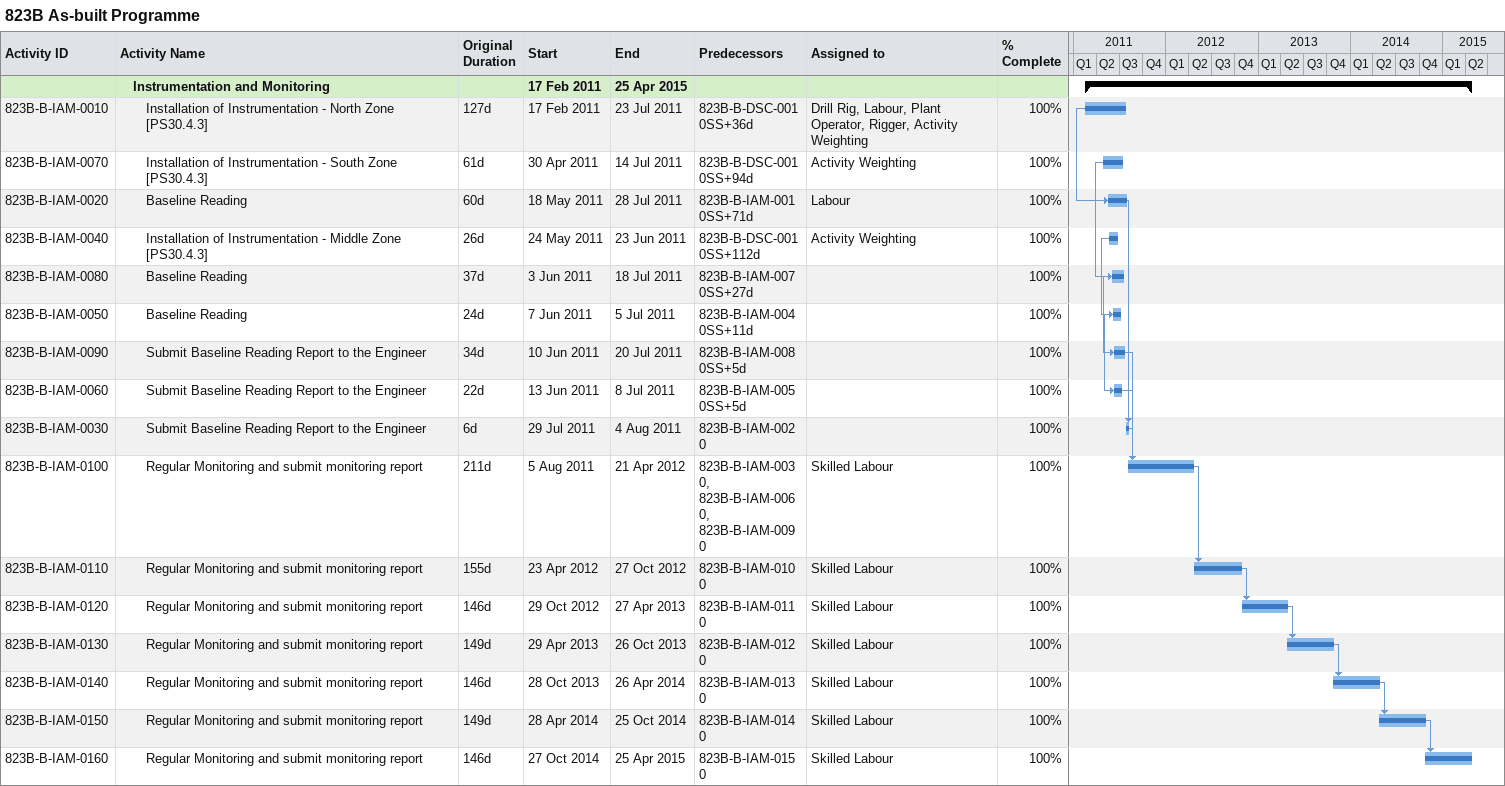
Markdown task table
823B As-built Programme

| ID | Level | Task | Original duration | Start | Finish | Predecessors | Resources | % complete |
|---|---|---|---|---|---|---|---|---|
|  | 2 | **Instrumentation and Monitoring** |  | 2011-02-17 | 2015-04-25 |  |  |  |
| 823B-B-IAM-0010 | 3 | Installation of Instrumentation - North Zone [PS30.4.3] | 127d | 2011-02-17 | 2011-07-23 | 823B-B-DSC-0010SS+36d | Drill Rig, Labour, Plant Operator, Rigger, Activity Weighting | 100 |
| 823B-B-IAM-0070 | 3 | Installation of Instrumentation - South Zone [PS30.4.3] | 61d | 2011-04-30 | 2011-07-14 | 823B-B-DSC-0010SS+94d | Activity Weighting | 100 |
| 823B-B-IAM-0020 | 3 | Baseline Reading | 60d | 2011-05-18 | 2011-07-28 | 823B-B-IAM-0010SS+71d | Labour | 100 |
| 823B-B-IAM-0040 | 3 | Installation of Instrumentation - Middle Zone [PS30.4.3] | 26d | 2011-05-24 | 2011-06-23 | 823B-B-DSC-0010SS+112d | Activity Weighting | 100 |
| 823B-B-IAM-0080 | 3 | Baseline Reading | 37d | 2011-06-03 | 2011-07-18 | 823B-B-IAM-0070SS+27d |  | 100 |
| 823B-B-IAM-0050 | 3 | Baseline Reading | 24d | 2011-06-07 | 2011-07-05 | 823B-B-IAM-0040SS+11d |  | 100 |
| 823B-B-IAM-0090 | 3 | Submit Baseline Reading Report to the Engineer | 34d | 2011-06-10 | 2011-07-20 | 823B-B-IAM-0080SS+5d |  | 100 |
| 823B-B-IAM-0060 | 3 | Submit Baseline Reading Report to the Engineer | 22d | 2011-06-13 | 2011-07-08 | 823B-B-IAM-0050SS+5d |  | 100 |
| 823B-B-IAM-0030 | 3 | Submit Baseline Reading Report to the Engineer | 6d | 2011-07-29 | 2011-08-04 | 823B-B-IAM-0020 |  | 100 |
| 823B-B-IAM-0100 | 3 | Regular Monitoring and submit monitoring report | 211d | 2011-08-05 | 2012-04-21 | 823B-B-IAM-0030, 823B-B-IAM-0060, 823B-B-IAM-0090 | Skilled Labour | 100 |
| 823B-B-IAM-0110 | 3 | Regular Monitoring and submit monitoring report | 155d | 2012-04-23 | 2012-10-27 | 823B-B-IAM-0100 | Skilled Labour | 100 |
| 823B-B-IAM-0120 | 3 | Regular Monitoring and submit monitoring report | 146d | 2012-10-29 | 2013-04-27 | 823B-B-IAM-0110 | Skilled Labour | 100 |
| 823B-B-IAM-0130 | 3 | Regular Monitoring and submit monitoring report | 149d | 2013-04-29 | 2013-10-26 | 823B-B-IAM-0120 | Skilled Labour | 100 |
| 823B-B-IAM-0140 | 3 | Regular Monitoring and submit monitoring report | 146d | 2013-10-28 | 2014-04-26 | 823B-B-IAM-0130 | Skilled Labour | 100 |
| 823B-B-IAM-0150 | 3 | Regular Monitoring and submit monitoring report | 149d | 2014-04-28 | 2014-10-25 | 823B-B-IAM-0140 | Skilled Labour | 100 |
| 823B-B-IAM-0160 | 3 | Regular Monitoring and submit monitoring report | 146d | 2014-10-27 | 2015-04-25 | 823B-B-IAM-0150 | Skilled Labour | 100 |
